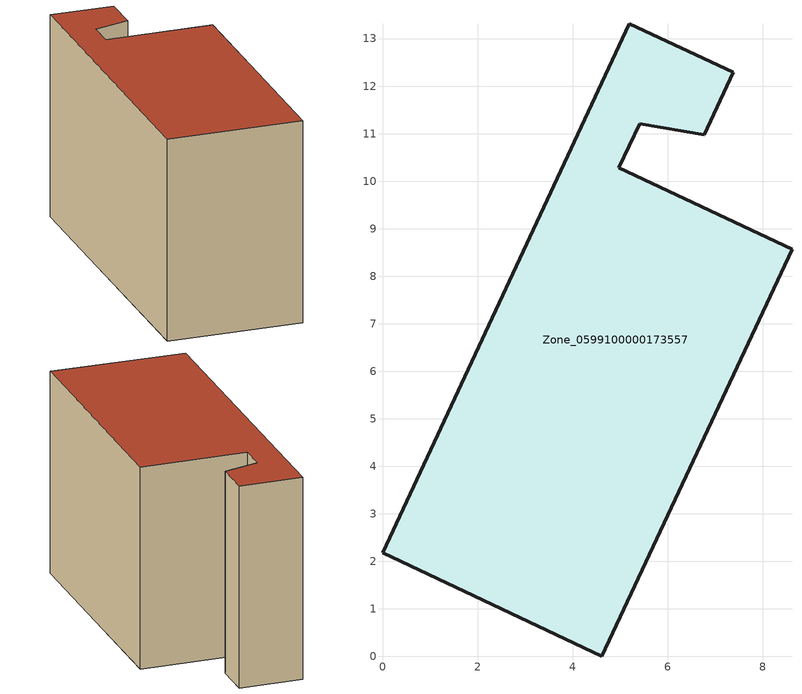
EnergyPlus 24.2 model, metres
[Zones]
Zone_0599100000173557
 floor ground (C_G): 5.41,11.21 4.97,10.28 8.62,8.57 4.62,0 0,2.18 5.2,13.31 7.38,12.29 6.77,10.98 z0
 wall outside (C_F): 7.38,12.29 5.2,13.31 0,2.18 4.62,0 8.62,8.57 4.97,10.28 5.41,11.21 6.77,10.98 7.38,12.29 z0:7.75
 roof outside (C_R): 4.97,10.28 5.41,11.21 6.77,10.98 7.38,12.29 5.2,13.31 0,2.18 4.62,0 8.62,8.57 z7.75
[BUILDING]
Pand.0599100000173557: North Axis=0; Terrain=City; Loads Convergence Tolerance Value=0.04; Temperature Convergence Tolerance Value=0.4; Solar Distribution=FullExterior; Maximum Number of Warmup Days=25; Minimum Number of Warmup Days=1
[Site:Location]
Rotterdam.The.Hague.AP_ZH_NLD Design_Conditions: Latitude=51.96; Longitude=4.45; Time Zone=1; Elevation=-4.5
[SITE:GROUNDTEMPERATURE:BUILDINGSURFACE]
18, 18, 18, 18, 18, 18, 18, 18, 18, 18, 18, 18
[MATERIAL] Thermal Absorptance=0.9; Solar Absorptance=0.7; Visible Absorptance=0.7
Name | Roughness | Thickness | Conductivity | Density | Specific Heat
G.TI.1975-1991 | MediumSmooth | 0.15 | 0.288461 | 540 | 1210
F.TI.1975-1991 | Rough | 0.3 | 0.230769 | 1920 | 840
R.TI.1975-1991 | MediumRough | 0.2 | 0.153846 | 1500 | 1000
[CONSTRUCTION]
C_G: G.TI.1975-1991
C_F: F.TI.1975-1991
C_R: R.TI.1975-1991
[ZONE]
Zone_0599100000173557: Type=1; Multiplier=1; Ceiling Height=Autocalculate; Volume=Autocalculate; Floor Area=autocalculate; Part of Total Floor Area=Yes
[ZONEINFILTRATION:DESIGNFLOWRATE]
Infil_Zone_0599100000173557: Zone or ZoneList or Space or SpaceList=Zone_0599100000173557; Schedule=AlwaysOn; Design Flow Rate Calculation Method=Flow/Area; Flow Rate per Floor Area=0.003; Constant Term Coefficient=1; Temperature Term Coefficient=0; Velocity Term Coefficient=0; Velocity Squared Term Coefficient=0
[HVACTEMPLATE:ZONE:IDEALLOADSAIRSYSTEM]
Zone_0599100000173557: Maximum Heating Supply Air Temperature=50; Minimum Cooling Supply Air Temperature=13; Maximum Heating Supply Air Humidity Ratio=0.0156; Minimum Cooling Supply Air Humidity Ratio=0.0077; Heating Limit=NoLimit; Cooling Limit=NoLimit; Dehumidification Control Type=ConstantSensibleHeatRatio; Cooling Sensible Heat Ratio=0.7; Dehumidification Setpoint=60; Humidification Control Type=None; Humidification Setpoint=30; Outdoor Air Method=None; Outdoor Air Flow Rate per Person=0.00944; Outdoor Air Flow Rate per Zone Floor Area=0; Outdoor Air Flow Rate per Zone=0; Demand Controlled Ventilation Type=None; Outdoor Air Economizer Type=NoEconomizer; Heat Recovery Type=None; Sensible Heat Recovery Effectiveness=0.7; Latent Heat Recovery Effectiveness=0.65
[ZONECONTROL:THERMOSTAT]
ThermostatControl_Zone_0599100000173557: Zone or ZoneList=Zone_0599100000173557; Control Type Schedule=DualSetpointControlType; Control 1=Thermostat_Zone_0599100000173557; Temperature Difference Between Cutout And Setpoint=0
[THERMOSTATSETPOINT:DUALSETPOINT]
Thermostat_Zone_0599100000173557: Heating Setpoint Temperature Schedule=HeatingSetpoint_Zone_0599100000173557; Cooling Setpoint Temperature Schedule=CoolingSetpoint_Zone_0599100000173557
[SCHEDULE:COMPACT]
HeatingSetpoint_Zone_0599100000173557: Through: 12/31, For: AllDays, Until: 24:00, 21
CoolingSetpoint_Zone_0599100000173557: Through: 12/31, For: AllDays, Until: 24:00, 24
DualSetpointControlType: Through: 12/31, For: AllDays, Until: 24:00, 4
AlwaysOn: Through: 12/31, For: AllDays, Until: 24:00, 1
